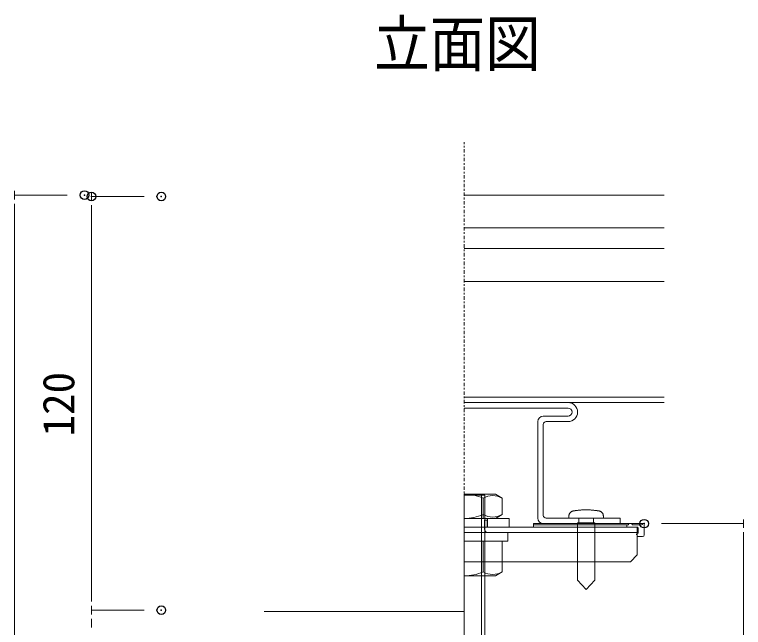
# Model space of a CAD drawing. Units: millimetres, scale not verified. Extents: x -1046 to 854, y -136 to 149.
# Drawn here: x -553.69 to -511.58, y -3.37 to 32.06 of the extents above; entities that cross this region are included whole.
import ezdxf
from ezdxf.enums import TextEntityAlignment as Align

# ---------------------------------------------------------------- set-up
doc = ezdxf.new("R2010")
doc.units = ezdxf.units.MM
doc.header["$PDMODE"] = 32
doc.header["$PDSIZE"] = 0.5
doc.linetypes.add('CHAIN1', pattern=[8, 5, -1, 1, -1])
doc.linetypes.add('DASHED1', pattern=[1.8, 1.2, -0.6])
for name, color, linetype, lineweight in [('0-0_一般', 2, 'Continuous', 9), ('0-1_A10_通り芯寸法', 1, 'Continuous', 9), ('0-2_外形線2', 2, 'Continuous', 9), ('0-4_0', 2, 'Continuous', 9)]:
    doc.layers.add(name, color=color, linetype=linetype, lineweight=lineweight)
doc.layers.add('0-3_作図', color=7, linetype='Continuous')
doc.layers.add('0-5_DEFPOINTS', color=7, linetype='Continuous')
doc.styles.add('ＭＳ ゴシック', font='')
doc.styles.get('ＭＳ ゴシック').set_extended_font_data('MS Gothic')

# ---------------------------------------------------------------- blocks, each defined once
blk = doc.blocks.new('グループ-1')
at = {"layer": '0-0_一般'}
for p, q in [((-5184.88, -46868.66), (-5034.88, -46868.66)), ((-5184.88, -46876.66), (-5034.88, -46876.66)), ((-5184.88, -46888.16), (-5149.13, -46888.16)), ((-5184.88, -46896.16), (-5153.13, -46896.16)), ((-5141.13, -46896.16), (-5141.13, -47035.66)), ((-5149.13, -46900.16), (-5149.13, -47031.66)), ((-5259.88, -47035.66), (-5153.13, -47035.66)), ((-5259.88, -47043.66), (-5259.88, -47035.66)), ((-5259.88, -47043.66), (-5149.13, -47043.66))]:
    blk.add_line(p, q, dxfattribs=at)
for centre, radius, start, end in [((-5184.88, -46882.41), 13.75, 90, 270), ((-5184.88, -46882.41), 5.75, 90, 270), ((-5153.13, -46900.16), 4, 0, 90), ((-5149.13, -46896.16), 8, 0, 90), ((-5153.13, -47031.66), 4, 270, 0), ((-5149.13, -47035.66), 8, 270, 0)]:
    blk.add_arc(centre, radius, start, end, dxfattribs=at)
blk = doc.blocks.new('グループ-2-1')
at = {"layer": '0-0_一般', "linetype": 'CHAIN1'}
blk.add_line((-5034.88, -46667.91), (-5034.88, -45890.26), dxfattribs=at)
at = {"layer": '0-0_一般'}
for p, q in [((-5034.88, -45966.67), (-4746.13, -45966.67)), ((-5034.88, -46014.17), (-4746.13, -46014.17)), ((-5034.88, -46044.17), (-4746.13, -46044.17)), ((-5034.88, -46091.67), (-4746.13, -46091.67)), ((-5034.88, -46258.67), (-4746.13, -46258.67)), ((-5034.88, -46266.67), (-4746.13, -46266.67))]:
    blk.add_line(p, q, dxfattribs=at)
blk = doc.blocks.new('グループ-3-1')
at = {"layer": '0-0_一般'}
for p, q in [((-4884.88, -46266.67), (-5034.88, -46266.67)), ((-4884.88, -46274.67), (-5034.88, -46274.67)), ((-4884.88, -46286.17), (-4920.63, -46286.17)), ((-4928.63, -46294.17), (-4928.63, -46433.67)), ((-4884.88, -46294.17), (-4916.63, -46294.17)), ((-4920.63, -46298.17), (-4920.63, -46429.67)), ((-4809.88, -46433.67), (-4916.63, -46433.67)), ((-4809.88, -46441.67), (-4809.88, -46433.67)), ((-4809.88, -46441.67), (-4920.63, -46441.67))]:
    blk.add_line(p, q, dxfattribs=at)
for centre, radius, start, end in [((-4884.88, -46280.42), 13.75, 270, 90), ((-4884.88, -46280.42), 5.75, 270, 90), ((-4920.63, -46294.17), 8, 90, 180), ((-4916.63, -46298.17), 4, 90, 180), ((-4920.63, -46433.67), 8, 180, 270), ((-4916.63, -46429.67), 4, 180, 270)]:
    blk.add_arc(centre, radius, start, end, dxfattribs=at)
blk = doc.blocks.new('グループ-4-1')
at = {"layer": '0-0_一般', "linetype": 'CHAIN1'}
blk.add_line((-5034.88, -47300.41), (-5034.88, -46522.76), dxfattribs=at)
at = {"layer": '0-0_一般'}
for p, q in [((-5034.88, -46568.66), (-5323.63, -46568.66)), ((-5034.88, -46616.16), (-5323.63, -46616.16)), ((-5034.88, -46646.16), (-5323.63, -46646.16)), ((-5034.88, -46693.66), (-5323.63, -46693.66)), ((-5034.88, -46860.66), (-5323.63, -46860.66)), ((-5034.88, -46868.66), (-5323.63, -46868.66))]:
    blk.add_line(p, q, dxfattribs=at)
at = {"layer": '0-2_外形線2'}
blk.add_blockref('グループ-2-1', (0, 0), dxfattribs=at)
at = {"layer": '0-3_作図'}
for name in ['グループ-3-1', 'グループ-1']:
    blk.add_blockref(name, (0, 0), dxfattribs=at)
blk = doc.blocks.new('グループ-43-1')
at = {"layer": '0-0_一般'}
for p, q in [((-5064.88, -46925.66), (-5064.88, -47925.66)), ((-5034.88, -46925.66), (-5064.88, -46925.66)), ((-5059.88, -46925.66), (-5059.88, -47925.66)), ((-5034.88, -47925.66), (-5064.88, -47925.66))]:
    blk.add_line(p, q, dxfattribs=at)
blk = doc.blocks.new('グループ-44-1')
at = {"layer": '0-0_一般'}
for p, q in [((-5034.88, -46400.66), (-5004.88, -46400.66)), ((-5009.88, -46400.66), (-5009.88, -47400.66)), ((-5004.88, -46400.66), (-5004.88, -47400.66)), ((-5034.88, -47400.66), (-5004.88, -47400.66))]:
    blk.add_line(p, q, dxfattribs=at)
blk = doc.blocks.new('グループ-45-1')
at = {"layer": '0-2_外形線2'}
for name in ['グループ-44-1', 'グループ-43-1']:
    blk.add_blockref(name, (0, 0), dxfattribs=at)
blk = doc.blocks.new('_DOT')
at = {"layer": '0-4_0', "color": 7}
for p, q in [((-2.5, 0), (-5, 0)), ((-1.25, 0), (1.25, 0))]:
    blk.add_line(p, q, dxfattribs=at)
blk = doc.blocks.new('グループ-129-1')
at = {"layer": '0-0_一般'}
for p, q in [((-4934.88, -46441.67), (-4934.88, -46446.67)), ((-4934.88, -46441.67), (-4776.38, -46441.67)), ((-4934.88, -46443.17), (-4799.88, -46443.17)), ((-4798.13, -46443.17), (-4799.88, -46443.17)), ((-4799.88, -46443.17), (-4799.88, -46446.67)), ((-4793.38, -46441.67), (-4796.38, -46441.67)), ((-4778.13, -46443.17), (-4791.63, -46443.17)), ((-4776.38, -46441.67), (-4774.88, -46441.67)), ((-4774.88, -46457.92), (-4774.88, -46441.67)), ((-4934.88, -46446.67), (-4784.64, -46446.67)), ((-4783.64, -46455.42), (-4783.64, -46447.67)), ((-4783.64, -46460.42), (-4777.38, -46460.42))]:
    blk.add_line(p, q, dxfattribs=at)
for centre, radius, start, end in [((-4798.13, -46442.42), 0.75, 270, 0), ((-4796.63, -46442.42), 0.75, 90, 180), ((-4793.13, -46442.42), 0.75, 0, 90), ((-4791.63, -46442.42), 0.75, 180, 270), ((-4778.13, -46442.42), 0.75, 270, 0), ((-4776.63, -46442.42), 0.75, 90, 180), ((-4783.64, -46457.92), 2.5, 90, 119.79657), ((-4784.64, -46447.67), 1, 0, 90), ((-4783.64, -46457.92), 2.5, 240.20343, 270), ((-4777.38, -46457.92), 2.5, 270, 0)]:
    blk.add_arc(centre, radius, start, end, dxfattribs=at)
at = {"layer": '0-0_一般', "linetype": 'DASHED1'}
blk.add_arc((-4783.64, -46457.92), 2.5, 119.79657, 240.20343, dxfattribs=at)
blk = doc.blocks.new('グループ-130-1')
at = {"layer": '0-0_一般'}
for p, q in [((-5001.13, -46446.67), (-5001.13, -46434.17)), ((-4869.46, -46440.67), (-4869.46, -46433.67)), ((-4848.25, -46433.67), (-4848.25, -46440.67)), ((-5005.63, -46436.67), (-5001.88, -46436.67)), ((-5005.63, -46449.67), (-5005.63, -46436.67)), ((-5005.63, -46436.67), (-5001.88, -46436.67)), ((-5001.88, -46436.67), (-5001.88, -46445.92)), ((-5001.13, -46446.67), (-4871.88, -46446.67)), ((-4784.88, -46454.67), (-5000.63, -46454.67)), ((-4784.88, -46486.67), (-4794.88, -46496.67)), ((-5034.88, -46496.67), (-4794.88, -46496.67))]:
    blk.add_line(p, q, dxfattribs=at)
for points in [[(-4863.12, -46421.76), (-4864.3, -46421.82), (-4865.48, -46421.89), (-4866.65, -46421.98), (-4867.83, -46422.08), (-4869, -46422.19), (-4870.18, -46422.32), (-4871.36, -46422.47), (-4871.62, -46422.5), (-4871.88, -46422.53), (-4872.14, -46422.57), (-4872.4, -46422.6), (-4872.66, -46422.63), (-4872.92, -46422.66), (-4873.17, -46422.7), (-4873.43, -46422.73), (-4873.69, -46422.76), (-4873.95, -46422.8), (-4874.21, -46422.83), (-4874.47, -46422.86), (-4874.73, -46422.9), (-4874.99, -46422.93), (-4875.25, -46422.96), (-4875.51, -46423), (-4875.77, -46423.03), (-4876.03, -46423.06), (-4876.29, -46423.1), (-4876.55, -46423.13), (-4876.81, -46423.16), (-4877.25, -46423.23), (-4877.75, -46423.33), (-4878.25, -46423.47), (-4878.75, -46423.65), (-4879.25, -46423.86), (-4879.74, -46424.11), (-4880.21, -46424.4), (-4880.67, -46424.72), (-4881.11, -46425.07), (-4881.52, -46425.46), (-4881.91, -46425.87)], [(-4839.09, -46423.6), (-4839.59, -46423.43), (-4840.09, -46423.3), (-4840.59, -46423.21), (-4840.97, -46423.15), (-4841.23, -46423.12), (-4841.49, -46423.09), (-4841.75, -46423.06), (-4842.01, -46423.02), (-4842.27, -46422.99), (-4842.53, -46422.96), (-4842.79, -46422.92), (-4843.05, -46422.89), (-4843.31, -46422.86), (-4843.57, -46422.82), (-4843.83, -46422.79), (-4844.09, -46422.76), (-4844.35, -46422.72), (-4844.61, -46422.69), (-4844.87, -46422.66), (-4845.12, -46422.62), (-4845.38, -46422.59), (-4845.64, -46422.56), (-4845.9, -46422.52), (-4846.16, -46422.49), (-4846.65, -46422.43), (-4847.83, -46422.29), (-4849, -46422.16), (-4850.18, -46422.05), (-4851.36, -46421.95), (-4852.53, -46421.87), (-4853.71, -46421.8), (-4854.89, -46421.75), (-4856.06, -46421.71), (-4857.24, -46421.68), (-4858.42, -46421.67), (-4859.59, -46421.67), (-4860.77, -46421.68), (-4861.95, -46421.71), (-4863.12, -46421.76)], [(-4833.86, -46433.67), (-4833.86, -46433.55), (-4833.86, -46433.42), (-4833.86, -46433.3), (-4833.86, -46433.18), (-4833.86, -46433.06), (-4833.86, -46432.94), (-4833.86, -46432.82), (-4833.86, -46432.7), (-4833.86, -46432.58), (-4833.86, -46432.46), (-4833.86, -46432.34), (-4833.86, -46432.22), (-4833.86, -46432.1), (-4833.86, -46431.98), (-4833.86, -46431.86), (-4833.86, -46431.74), (-4833.86, -46431.62), (-4833.86, -46431.5), (-4833.86, -46431.38), (-4833.86, -46431.26), (-4833.86, -46431.14), (-4833.87, -46430.73), (-4833.91, -46430.22), (-4833.98, -46429.7), (-4834.09, -46429.18), (-4834.24, -46428.66), (-4834.42, -46428.15), (-4834.65, -46427.64), (-4834.91, -46427.14), (-4835.2, -46426.66), (-4835.54, -46426.2), (-4835.9, -46425.77), (-4836.29, -46425.36), (-4836.71, -46424.98), (-4837.16, -46424.63), (-4837.62, -46424.32), (-4838.1, -46424.04), (-4838.59, -46423.8), (-4839.09, -46423.6)], [(-4881.91, -46425.87), (-4882.27, -46426.32), (-4882.59, -46426.78), (-4882.88, -46427.27), (-4883.13, -46427.77), (-4883.34, -46428.28), (-4883.52, -46428.79), (-4883.65, -46429.31), (-4883.76, -46429.83), (-4883.82, -46430.35), (-4883.85, -46430.86), (-4883.86, -46431.17), (-4883.86, -46431.29), (-4883.86, -46431.41), (-4883.86, -46431.53), (-4883.86, -46431.65), (-4883.86, -46431.77), (-4883.86, -46431.89), (-4883.86, -46432.01), (-4883.86, -46432.13), (-4883.86, -46432.25), (-4883.86, -46432.37), (-4883.86, -46432.49), (-4883.86, -46432.61), (-4883.86, -46432.73), (-4883.86, -46432.85), (-4883.86, -46432.97), (-4883.86, -46433.09), (-4883.86, -46433.21), (-4883.86, -46433.33), (-4883.86, -46433.45), (-4883.86, -46433.58), (-4883.27, -46433.67), (-4880.92, -46433.67), (-4878.56, -46433.67), (-4876.21, -46433.67), (-4873.86, -46433.67), (-4871.5, -46433.67), (-4869.15, -46433.67), (-4866.8, -46433.67)], [(-4866.8, -46433.67), (-4864.45, -46433.67), (-4862.09, -46433.67), (-4859.74, -46433.67), (-4857.39, -46433.67), (-4855.03, -46433.67), (-4852.68, -46433.67), (-4850.33, -46433.67), (-4847.98, -46433.67), (-4845.62, -46433.67), (-4843.27, -46433.67), (-4840.92, -46433.67), (-4838.56, -46433.67), (-4836.21, -46433.67), (-4833.86, -46433.67), (-4833.86, -46433.67)], [(-5034.88, -46446.67), (-4784.88, -46446.67), (-4784.88, -46486.67)]]:
    blk.add_lwpolyline(points, dxfattribs=at)
blk.add_lwpolyline([(-4846.36, -46440.67), (-4846.36, -46523.51), (-4858.86, -46536.67), (-4871.36, -46523.51), (-4871.36, -46440.67)], close=True, dxfattribs=at)
for centre, radius in [((-5000.63, -46449.67), 5), ((-5001.13, -46445.92), 0.75)]:
    blk.add_arc(centre, radius, 180, 270, dxfattribs=at)
at = {"layer": '0-4_0'}
for p, q in [((-5034.88, -46399.17), (-5034.88, -46404.85)), ((-4989.88, -46399.17), (-5034.88, -46399.17)), ((-4980.04, -46404.85), (-4989.88, -46399.17)), ((-5007.46, -46434.17), (-5007.46, -46404.85)), ((-4980.04, -46428.48), (-4980.04, -46404.85)), ((-5034.88, -46434.17), (-5034.88, -46428.48)), ((-4980.04, -46434.17), (-5034.88, -46434.17)), ((-4980.04, -46434.17), (-5034.88, -46434.17)), ((-4989.88, -46434.17), (-5034.88, -46434.17)), ((-4980.04, -46428.48), (-4989.88, -46434.17)), ((-4980.04, -46467.17), (-5034.88, -46467.17)), ((-5007.46, -46467.17), (-5007.46, -46511.48)), ((-4980.04, -46467.17), (-4980.04, -46511.48)), ((-5034.88, -46511.48), (-5034.88, -46517.17)), ((-4989.88, -46517.17), (-5034.88, -46517.17)), ((-4980.04, -46511.48), (-4989.88, -46517.17))]:
    blk.add_line(p, q, dxfattribs=at)
blk.add_lwpolyline([(-4969.88, -46446.67), (-4969.88, -46434.17), (-5034.88, -46434.17)], dxfattribs=at)
blk.add_lwpolyline([(-4971.92, -46467.17), (-4971.92, -46454.67), (-5034.88, -46454.67), (-5034.88, -46467.17)], close=True, dxfattribs=at)
for centre, radius, start, end in [((-5034.88, -46468.14), 68.98, 66.57346, 90), ((-4993.75, -46428.6), 27.42, 60.00001, 119.99999), ((-5034.88, -46365.19), 68.98, 270, 293.42654), ((-4993.75, -46404.73), 27.42, 240.00001, 299.99999), ((-5034.88, -46448.19), 68.98, 270, 293.42654), ((-4993.75, -46487.73), 27.42, 240.00001, 299.99999)]:
    blk.add_arc(centre, radius, start, end, dxfattribs=at)
at = {"layer": '0-0_一般'}
blk.add_blockref('グループ-129-1', (0, 0), dxfattribs=at)

msp = doc.modelspace()

# ---------------------------------------------------------------- linework, layer by layer
at = {"layer": '0-1_A10_通り芯寸法'}
for p, q in [((-550.644, 21.626), (-553.687, 21.626)), ((-546.209, 21.546), (-549.251, 21.546)), ((-553.687, 20.626), (-553.687, -61.374)), ((-549.251, -1.374), (-549.251, 20.546)), ((-516.309, 2.626), (-511.579, 2.626)), ((-511.579, 1.626), (-511.579, -61.374)), ((-546.209, -2.374), (-549.251, -2.374)), ((-546.209, -2.374), (-549.251, -2.374))]:
    msp.add_line(p, q, dxfattribs=at)
at = {"layer": '0-2_外形線2'}
msp.add_line((-527.709, -59.734), (-527.709, 4.266), dxfattribs=at)
at = {"layer": '0-5_DEFPOINTS'}
for p in [(-549.644, 21.626), (-549.251, 21.546), (-545.209, 21.546), (-517.309, 2.626), (-545.209, -2.374)]:
    msp.add_point(p, dxfattribs=at)

# ---------------------------------------------------------------- block references
at = {"layer": '0-1_A10_通り芯寸法', "xscale": 0.1999878, "yscale": 0.1999878}
for p, rotation in [((-553.687, 21.626), 90), ((-549.251, 21.546), 90), ((-511.579, 2.626), 90), ((-549.251, -2.374), 270), ((-549.251, -2.374), 90)]:
    msp.add_blockref('_DOT', p, dxfattribs=dict(at, rotation=rotation))
at = {"layer": '0-2_外形線2', "xscale": 0.04, "yscale": 0.04}
for name in ['グループ-4-1', 'グループ-45-1']:
    msp.add_blockref(name, (-326.314, 1860.293), dxfattribs=at)
at = {"layer": '0-3_作図', "xscale": 0.04, "yscale": 0.04}
msp.add_blockref('グループ-130-1', (-326.314, 1860.293), dxfattribs=at)

# ---------------------------------------------------------------- texts
at = {"layer": '0-0_一般', "color": 7, "style": 'ＭＳ ゴシック', "width": 0.9}
msp.add_text('立面図', height=2.612, dxfattribs=at).set_placement((-532.91, 28.284), align=Align.BOTTOM_LEFT)
at = {"layer": '0-1_A10_通り芯寸法', "style": 'ＭＳ ゴシック'}
msp.add_text('120', height=1.833, rotation=90, dxfattribs=at).set_placement((-549.684, 7.661), align=Align.BOTTOM_LEFT)

doc.saveas('drawing.dxf')
